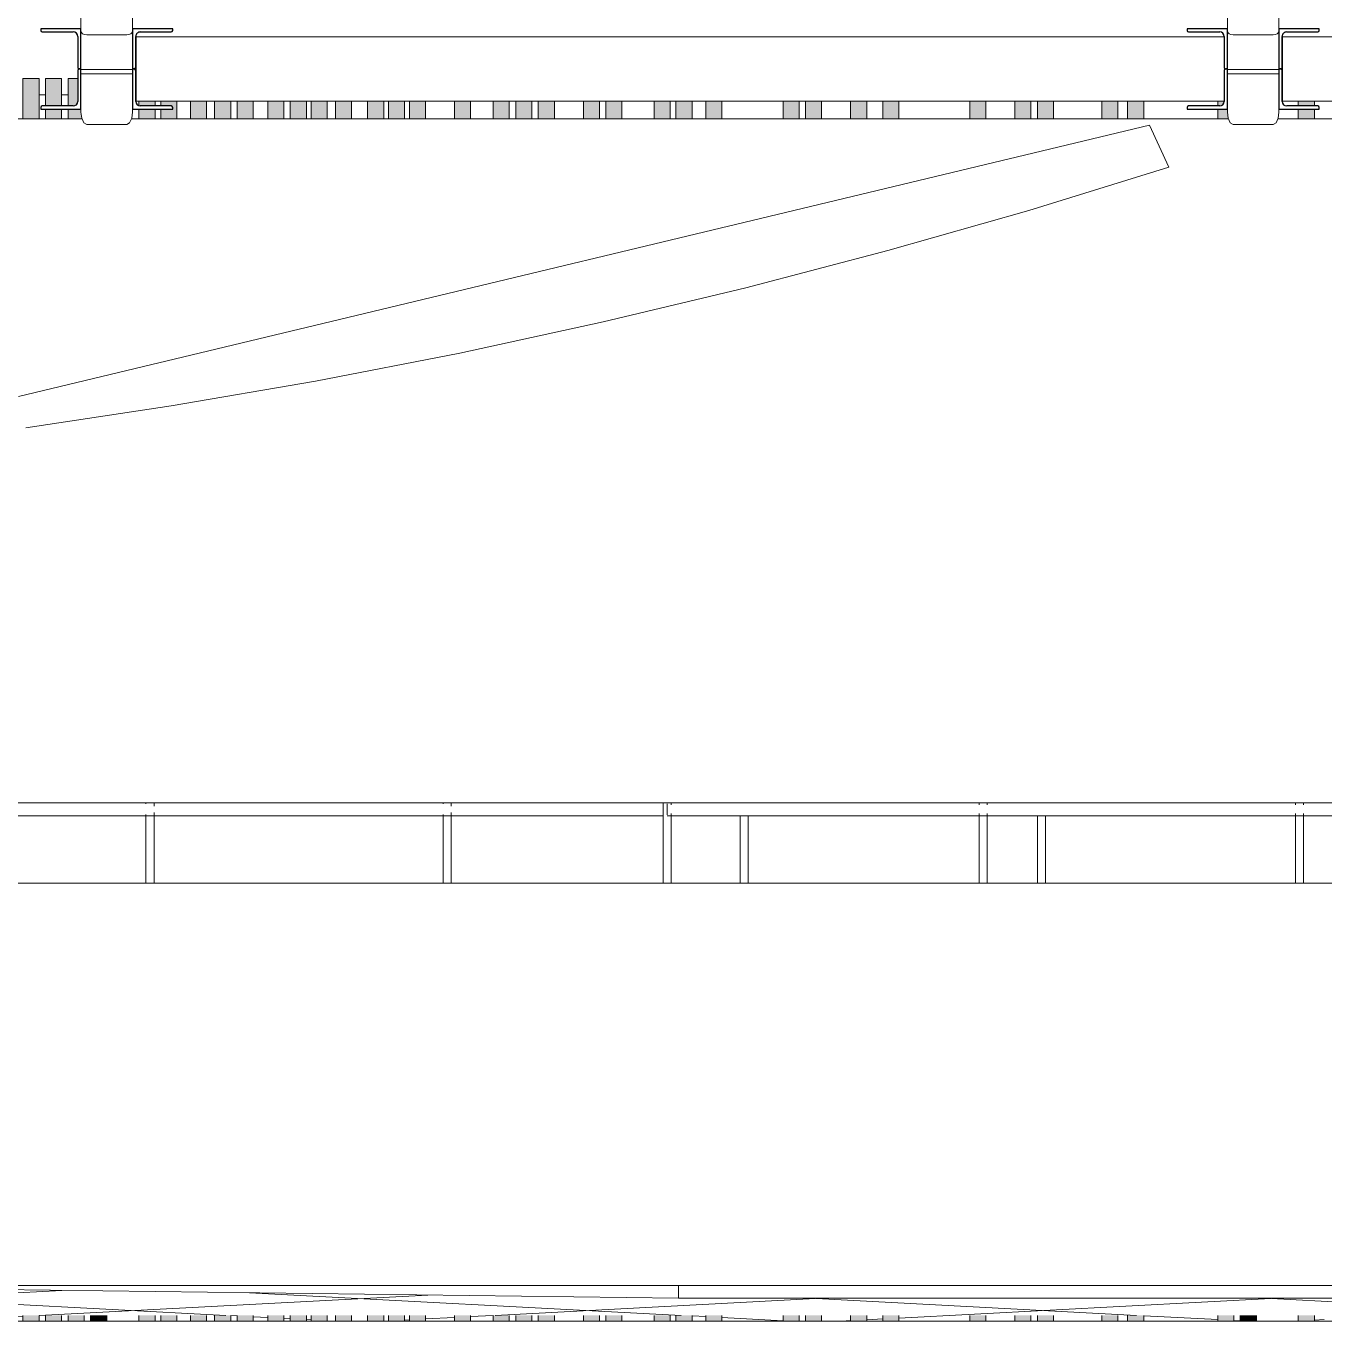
# Model space of a CAD drawing. Header units: millimetres. Extents: x 51154 to 151340, y -24069 to 30962.
# Drawn here: x 110481 to 114512, y 8440 to 12464 of the extents above; entities that cross this region are included whole.
import ezdxf

# ---------------------------------------------------------------- set-up
doc = ezdxf.new("R2010")
doc.units = ezdxf.units.MM
for name, color, linetype, lineweight in [('0-1', 7, 'Continuous', 5), ('0-2', 7, 'Continuous', 9), ('Балясины', 7, 'Continuous', 9), ('Каркас несущий', 7, 'Continuous', 9), ('Каркас несущий-1', 7, 'Continuous', 25), ('Мебель', 7, 'Continuous', 9), ('Оборудование', 7, 'Continuous', 9), ('Ограждение', 7, 'Continuous', 9), ('Перекрытия', 7, 'Continuous', 9), ('Поручни', 7, 'Continuous', 9), ('Потолки', 7, 'Continuous', 9), ('Стены', 7, 'Continuous', 9)]:
    doc.layers.add(name, color=color, linetype=linetype, lineweight=lineweight)
doc.layers.add('Оборудование-1', color=7, linetype='Continuous', lineweight=9, true_color=0xbe8b69)
doc.layers.add('Штриховка поверхностей-1', color=7, linetype='Continuous', lineweight=9, true_color=0x787878)

# ---------------------------------------------------------------- blocks, each defined once
blk = doc.blocks.new('Ламели - Ламели-V209-Разрез 1-1')
at = {"layer": 'Оборудование-1'}
h = blk.add_hatch(color=256, dxfattribs=at)
h.paths.add_polyline_path([(117671.6, 8440), (117721.6, 8440), (117721.6, 8457.7), (117671.6, 8457.7)], flags=0)
h.paths.add_polyline_path([(117671.6, 12175), (117721.6, 12175), (117721.6, 12205), (117671.6, 12205)], flags=0)
h.paths.add_polyline_path([(117671.6, 12215), (117721.6, 12215), (117721.6, 12230), (117671.6, 12230)], flags=0)
at = {"layer": 'Оборудование'}
for p, q in [((117671.6, 12215), (117671.6, 12230)), ((117721.6, 12215), (117721.6, 12230)), ((117671.6, 12175), (117671.6, 12205)), ((117721.6, 12175), (117721.6, 12205)), ((117671.6, 8440), (117671.6, 8457.7)), ((117721.6, 8440), (117721.6, 8457.7))]:
    blk.add_line(p, q, dxfattribs=at)
blk = doc.blocks.new('Ламели - Ламели-V210-Разрез 1-1')
at = {"layer": 'Оборудование-1'}
blk.add_hatch(color=256, dxfattribs=at).paths.add_polyline_path([(114301.6, 8440), (114301.6, 8457.7), (114251.6, 8457.7), (114251.6, 8440)], flags=0)
at = {"layer": 'Оборудование'}
for p, q in [((114251.6, 8440), (114251.6, 8457.7)), ((114301.6, 8440), (114301.6, 8457.7))]:
    blk.add_line(p, q, dxfattribs=at)
blk = doc.blocks.new('Ламели - Ламели-V207-Разрез 1-1')
at = {"layer": 'Оборудование-1'}
h = blk.add_hatch(color=256, dxfattribs=at)
h.paths.add_polyline_path([(118501.6, 8440), (118501.6, 8457.7), (118451.6, 8457.7), (118451.6, 8440)], flags=0)
h.paths.add_polyline_path([(118501.6, 12175), (118501.6, 12230), (118451.6, 12230), (118451.6, 12175)], flags=0)
at = {"layer": 'Оборудование'}
for p, q in [((118451.6, 12175), (118451.6, 12230)), ((118501.6, 12175), (118501.6, 12230)), ((118451.6, 8440), (118451.6, 8457.7)), ((118501.6, 8440), (118501.6, 8457.7))]:
    blk.add_line(p, q, dxfattribs=at)
blk = doc.blocks.new('Ламели - Ламели-V211-Разрез 1-1')
at = {"layer": 'Оборудование-1'}
h = blk.add_hatch(color=256, dxfattribs=at)
h.paths.add_polyline_path([(114181.6, 8440), (114231.6, 8440), (114231.6, 8457.7), (114181.6, 8457.7)], flags=0)
h.paths.add_polyline_path([(114201.6, 12175), (114214, 12176.9), (114211.6, 12205), (114181.6, 12205), (114181.6, 12175), (114197.5, 12175)], flags=0)
h.paths.add_polyline_path([(114187.6, 12215), (114197.5, 12219.1), (114201.6, 12230), (114181.6, 12229), (114181.6, 12215)], flags=0)
at = {"layer": 'Оборудование'}
for p, q in [((114181.6, 12215), (114181.6, 12230)), ((114181.6, 12175), (114181.6, 12205)), ((114181.6, 8440), (114181.6, 8457.7)), ((114231.6, 8440), (114231.6, 8457.7))]:
    blk.add_line(p, q, dxfattribs=at)
blk = doc.blocks.new('Ламели - Ламели-V213-Разрез 1-1')
at = {"layer": 'Оборудование-1'}
h = blk.add_hatch(color=256, dxfattribs=at)
h.paths.add_polyline_path([(110899.1, 8440), (110949.1, 8440), (110949.1, 8457.7), (110899.1, 8457.7)], flags=0)
h.paths.add_polyline_path([(110949.1, 12175), (110949.1, 12230), (110899.1, 12230), (110899.1, 12215), (110932, 12215), (110936.6, 12210.4), (110936.6, 12205), (110899.1, 12205), (110899.1, 12175), (110936.6, 12175)], flags=0)
at = {"layer": 'Оборудование'}
for p, q in [((110899.1, 12215), (110899.1, 12230)), ((110949.1, 12175), (110949.1, 12230)), ((110899.1, 12175), (110899.1, 12205)), ((110899.1, 8440), (110899.1, 8457.7)), ((110949.1, 8440), (110949.1, 8457.7))]:
    blk.add_line(p, q, dxfattribs=at)
blk = doc.blocks.new('Ламели - Ламели-V214-Разрез 1-1')
at = {"layer": 'Оборудование-1'}
h = blk.add_hatch(color=256, dxfattribs=at)
h.paths.add_polyline_path([(110831.6, 8440), (110881.6, 8440), (110881.6, 8457.7), (110831.6, 8457.7)], flags=0)
h.paths.add_polyline_path([(110831.6, 12175), (110881.6, 12175), (110881.6, 12205), (110831.6, 12205)], flags=0)
h.paths.add_polyline_path([(110881.6, 12215), (110881.6, 12230), (110831.6, 12230), (110831.6, 12216.7), (110835.6, 12215)], flags=0)
at = {"layer": 'Оборудование'}
for p, q in [((110831.6, 12216.7), (110831.6, 12230)), ((110881.6, 12215), (110881.6, 12230)), ((110831.6, 12175), (110831.6, 12205)), ((110881.6, 12175), (110881.6, 12205)), ((110831.6, 8440), (110831.6, 8457.7)), ((110881.6, 8440), (110881.6, 8457.7))]:
    blk.add_line(p, q, dxfattribs=at)
blk = doc.blocks.new('Ламели - Ламели-V215-Разрез 1-1')
at = {"layer": 'Оборудование-1'}
h = blk.add_hatch(color=256, dxfattribs=at)
h.paths.add_polyline_path([(110611.6, 8440), (110661.6, 8440), (110661.6, 8457.7), (110611.6, 8457.7)], flags=0)
h.paths.add_polyline_path([(110651.6, 12175), (110654, 12176.9), (110651.6, 12205), (110611.6, 12205), (110611.6, 12175)], flags=0)
h.paths.add_polyline_path([(110611.6, 12215), (110627.6, 12215), (110637.5, 12219.1), (110641.6, 12229), (110641.6, 12300), (110611.6, 12300), (110611.6, 12219.1)], flags=0)
at = {"layer": 'Оборудование'}
for p, q in [((110611.6, 12300), (110641.6, 12300)), ((110611.6, 12215), (110611.6, 12300)), ((110611.6, 12175), (110611.6, 12205)), ((110611.6, 8440), (110611.6, 8457.7)), ((110661.6, 8440), (110661.6, 8457.7))]:
    blk.add_line(p, q, dxfattribs=at)
blk = doc.blocks.new('Ламели - Ламели-V216-Разрез 1-1')
at = {"layer": 'Оборудование-1'}
h = blk.add_hatch(color=256, dxfattribs=at)
h.paths.add_polyline_path([(110541.6, 8440), (110591.6, 8440), (110591.6, 8457.7), (110541.6, 8457.7)], flags=0)
h.paths.add_polyline_path([(110541.6, 12175), (110591.6, 12175), (110591.6, 12205), (110541.6, 12205)], flags=0)
h.paths.add_polyline_path([(110541.6, 12215), (110591.6, 12215), (110591.6, 12300), (110541.6, 12300), (110541.6, 12236.5)], flags=0)
at = {"layer": 'Оборудование'}
for p, q in [((110541.6, 12300), (110591.6, 12300)), ((110541.6, 12215), (110541.6, 12300)), ((110591.6, 12215), (110591.6, 12300)), ((110541.6, 12175), (110541.6, 12205)), ((110591.6, 12175), (110591.6, 12205)), ((110541.6, 8440), (110541.6, 8457.7)), ((110591.6, 8440), (110591.6, 8457.7))]:
    blk.add_line(p, q, dxfattribs=at)
blk = doc.blocks.new('Ламели - Ламели-V217-Разрез 1-1')
at = {"layer": 'Оборудование-1'}
h = blk.add_hatch(color=256, dxfattribs=at)
h.paths.add_polyline_path([(110471.6, 8440), (110521.6, 8440), (110521.6, 8457.7), (110471.6, 8457.7)], flags=0)
h.paths.add_polyline_path([(110521.6, 12175), (110521.6, 12300), (110471.6, 12300), (110471.6, 12175)], flags=0)
at = {"layer": 'Оборудование'}
for p, q in [((110471.6, 12300), (110521.6, 12300)), ((110471.6, 12175), (110471.6, 12300)), ((110521.6, 12175), (110521.6, 12300)), ((110471.6, 8440), (110471.6, 8457.7)), ((110521.6, 8440), (110521.6, 8457.7))]:
    blk.add_line(p, q, dxfattribs=at)
blk = doc.blocks.new('510HO_ламели зала_rvt-1-Разрез 1-1')
at = {"layer": '0-2'}
for name, p in [('Ламели - Ламели-V217-Разрез 1-1', (0, 0)), ('Ламели - Ламели-V216-Разрез 1-1', (0, 0)), ('Ламели - Ламели-V215-Разрез 1-1', (0, 0)), ('Ламели - Ламели-V214-Разрез 1-1', (0, 0)), ('Ламели - Ламели-V213-Разрез 1-1', (0, 0)), ('Ламели - Ламели-V207-Разрез 1-1', (-7460, 0)), ('Ламели - Ламели-V207-Разрез 1-1', (-7385, 0)), ('Ламели - Ламели-V207-Разрез 1-1', (-7315, 0)), ('Ламели - Ламели-V207-Разрез 1-1', (-7220, 0)), ('Ламели - Ламели-V207-Разрез 1-1', (-7150, 0)), ('Ламели - Ламели-V207-Разрез 1-1', (-7085, 0)), ('Ламели - Ламели-V207-Разрез 1-1', (-7010, 0)), ('Ламели - Ламели-V207-Разрез 1-1', (-6910, 0)), ('Ламели - Ламели-V207-Разрез 1-1', (-6845, 0)), ('Ламели - Ламели-V207-Разрез 1-1', (-6780, 0)), ('Ламели - Ламели-V207-Разрез 1-1', (-6640, 0)), ('Ламели - Ламели-V207-Разрез 1-1', (-6520, 0)), ('Ламели - Ламели-V207-Разрез 1-1', (-6450, 0)), ('Ламели - Ламели-V207-Разрез 1-1', (-6380, 0)), ('Ламели - Ламели-V207-Разрез 1-1', (-6240, 0)), ('Ламели - Ламели-V207-Разрез 1-1', (-6170, 0)), ('Ламели - Ламели-V207-Разрез 1-1', (-6020, 0)), ('Ламели - Ламели-V207-Разрез 1-1', (-5952.5, 0)), ('Ламели - Ламели-V207-Разрез 1-1', (-5860, 0)), ('Ламели - Ламели-V207-Разрез 1-1', (-5620, 0)), ('Ламели - Ламели-V207-Разрез 1-1', (-5550, 0)), ('Ламели - Ламели-V207-Разрез 1-1', (-5410, 0)), ('Ламели - Ламели-V207-Разрез 1-1', (-5310, 0)), ('Ламели - Ламели-V207-Разрез 1-1', (-5040, 0)), ('Ламели - Ламели-V207-Разрез 1-1', (-4900, 0)), ('Ламели - Ламели-V207-Разрез 1-1', (-4830, 0)), ('Ламели - Ламели-V207-Разрез 1-1', (-4630, 0)), ('Ламели - Ламели-V207-Разрез 1-1', (-4550, 0)), ('Ламели - Ламели-V211-Разрез 1-1', (0, 0)), ('Ламели - Ламели-V209-Разрез 1-1', (-3240, 0)), ('Ламели - Ламели-V210-Разрез 1-1', (-3570, 0)), ('Ламели - Ламели-V210-Разрез 1-1', (0, 0))]:
    blk.add_blockref(name, p, dxfattribs=at)
blk = doc.blocks.new('Уголки стальные горячекатанные равнополочные ГОСТ 8509-93 - L125x10-500846-Разрез 1-1')
at = {"layer": 'Каркас несущий-1'}
for p, q in [((110641.6, 12325.4), (110641.6, 12229)), ((110651.6, 12330), (110646.2, 12330)), ((110651.6, 12205), (110651.6, 12330)), ((110627.6, 12215), (110531.2, 12215)), ((110526.6, 12210.4), (110526.6, 12205)), ((110526.6, 12205), (110651.6, 12205))]:
    blk.add_line(p, q, dxfattribs=at)
for centre, radius, start, end in [((110646.2, 12325.4), 4.6, 90, 180), ((110531.2, 12210.4), 4.6, 90, 180), ((110627.6, 12229), 14, 270, 0)]:
    blk.add_arc(centre, radius, start, end, dxfattribs=at)
blk = doc.blocks.new('Уголки стальные горячекатанные равнополочные ГОСТ 8509-93 - L125x10-500821-Разрез 1-1')
at = {"layer": 'Каркас несущий-1'}
for p, q in [((110817, 12330), (110811.6, 12330)), ((110811.6, 12330), (110811.6, 12205)), ((110821.6, 12229), (110821.6, 12325.4)), ((110932, 12215), (110835.6, 12215)), ((110811.6, 12205), (110936.6, 12205)), ((110936.6, 12205), (110936.6, 12210.4))]:
    blk.add_line(p, q, dxfattribs=at)
for centre, radius, start, end in [((110817, 12325.4), 4.6, 0, 90), ((110835.6, 12229), 14, 180, 270), ((110932, 12210.4), 4.6, 0, 90)]:
    blk.add_arc(centre, radius, start, end, dxfattribs=at)
blk = doc.blocks.new('Профили стальные гнутые замкнутые сварные квадратные ГОСТ  30245-2003 - 160x120x8-513629-Разрез 1-1')
at = {"layer": 'Каркас несущий'}
for p, q in [((110651.6, 13277), (110651.6, 12448)), ((110811.6, 12448), (110811.6, 13277)), ((110793.6, 12435.9), (110669.6, 12435.9))]:
    blk.add_line(p, q, dxfattribs=at)
for centre, start_param, end_param in [((110669.6, 12448), 3.141593, 4.712389), ((110793.6, 12448), 4.712389, 6.283185)]:
    blk.add_ellipse(centre, major_axis=(18, 0), ratio=0.672673, start_param=start_param, end_param=end_param, dxfattribs=at)
at = {"layer": 'Каркас несущий-1'}
for p, q in [((110793.6, 13428.6), (110669.6, 13428.6)), ((110651.6, 13401.8), (110651.6, 13277)), ((110659.6, 13277), (110659.6, 13401.8)), ((110669.6, 13416.7), (110793.6, 13416.7)), ((110803.6, 13401.8), (110803.6, 13277)), ((110811.6, 13277), (110811.6, 13401.8)), ((110793.6, 13262.1), (110669.6, 13262.1)), ((110669.6, 13250.2), (110793.6, 13250.2))]:
    blk.add_line(p, q, dxfattribs=at)
at = {"layer": 'Каркас несущий-1', "flags": 128}
for points in [[(110669.6, 13428.6), (110666.1, 13428.1), (110662.7, 13426.6), (110659.6, 13424.1), (110656.9, 13420.8), (110654.7, 13416.7), (110653, 13412.1), (110652, 13407.1), (110651.6, 13401.8)], [(110811.6, 13401.8), (110811.3, 13407.1), (110810.3, 13412.1), (110808.6, 13416.7), (110806.4, 13420.8), (110803.6, 13424.1), (110800.5, 13426.6), (110797.1, 13428.1), (110793.6, 13428.6)], [(110659.6, 13401.8), (110659.8, 13404.7), (110660.4, 13407.5), (110661.3, 13410.1), (110662.6, 13412.4), (110664.1, 13414.2), (110665.8, 13415.6), (110667.7, 13416.4), (110669.6, 13416.7)], [(110793.6, 13416.7), (110795.6, 13416.4), (110797.5, 13415.6), (110799.2, 13414.2), (110800.7, 13412.4), (110801.9, 13410.1), (110802.9, 13407.5), (110803.4, 13404.7), (110803.6, 13401.8)], [(110651.6, 13277), (110652, 13271.7), (110653, 13266.7), (110654.7, 13262.1), (110656.9, 13258), (110659.6, 13254.7), (110662.7, 13252.2), (110666.1, 13250.7), (110669.6, 13250.2)], [(110669.6, 13262.1), (110667.7, 13262.4), (110665.8, 13263.2), (110664.1, 13264.6), (110662.6, 13266.5), (110661.3, 13268.7), (110660.4, 13271.3), (110659.8, 13274.1), (110659.6, 13277)], [(110803.6, 13277), (110803.4, 13274.1), (110802.9, 13271.3), (110801.9, 13268.7), (110800.7, 13266.5), (110799.2, 13264.6), (110797.5, 13263.2), (110795.6, 13262.4), (110793.6, 13262.1)], [(110793.6, 13250.2), (110797.1, 13250.7), (110800.5, 13252.2), (110803.6, 13254.7), (110806.4, 13258), (110808.6, 13262.1), (110810.3, 13266.7), (110811.3, 13271.7), (110811.6, 13277)]]:
    blk.add_lwpolyline(points, dxfattribs=at)
blk = doc.blocks.new('Швеллеры стальные горячекатанные ГОСТ 8240-97_П_ - 20П-524890-Разрез 1-1')
at = {"layer": 'Каркас несущий'}
for p, q in [((110822.9, 12230), (110822.9, 12430)), ((110822.9, 12430), (114201.7, 12430)), ((110822.9, 12426.5), (110822.9, 12422.6)), ((110822.9, 12421), (110822.9, 12411.5)), ((110822.9, 12248.5), (110822.9, 12239)), ((110822.9, 12236.6), (110822.9, 12233.5)), ((114201.7, 12230), (110822.9, 12230))]:
    blk.add_line(p, q, dxfattribs=at)
blk = doc.blocks.new('Базовая стена _ ОС20 - обшивка балкона _мин_вата_фанера 10мм _сталь - ___-6277397-Разрез 1-1')
at = {"layer": 'Стены'}
for p, q in [((105426.7, 9800), (112521.2, 9800)), ((112521.2, 8550), (105426.7, 8550))]:
    blk.add_line(p, q, dxfattribs=at)
blk = doc.blocks.new('Базовая стена _ Внутренние - обшивка ложи А - ___-6287467-Разрез 1-1')
at = {"layer": 'Стены'}
for p, q in [((112395.4, 9800), (120371.6, 9800)), ((120371.6, 8550), (112395.4, 8550))]:
    blk.add_line(p, q, dxfattribs=at)
blk = doc.blocks.new('Ограждение - 25 мм-V194-Разрез 1-1')
at = {"layer": 'Балясины'}
for p, q in [((110853.5, 10050.2), (110853.5, 10047)), ((110869, 10050.2), (110863, 10050.2)), ((110863, 10050.2), (110869, 10050.2)), ((110878.5, 10040), (110878.5, 10050.2)), ((110853.5, 10013.6), (110853.5, 9800)), ((110878.5, 9800), (110878.5, 10020)), ((110853.9, 9800), (110869, 9800)), ((110863, 9800), (110854, 9800)), ((110878.1, 9800), (110863, 9800)), ((110869, 9800), (110878, 9800))]:
    blk.add_line(p, q, dxfattribs=at)
blk = doc.blocks.new('Ограждение - 25 мм-V195-Разрез 1-1')
at = {"layer": 'Балясины'}
for p, q in [((111776.1, 10050.2), (111776.1, 10047)), ((111791.6, 10050.2), (111785.7, 10050.2)), ((111785.7, 10050.2), (111791.6, 10050.2)), ((111801.1, 10039.9), (111801.1, 10050.2)), ((111776.1, 10013.6), (111776.1, 9800)), ((111801.1, 9800), (111801.1, 10020.1)), ((111776.5, 9800), (111791.6, 9800)), ((111785.7, 9800), (111776.6, 9800)), ((111800.8, 9800), (111785.7, 9800)), ((111791.6, 9800), (111800.6, 9800))]:
    blk.add_line(p, q, dxfattribs=at)
blk = doc.blocks.new('Ограждение - 25 мм-V196-Разрез 1-1')
at = {"layer": 'Балясины'}
for p, q in [((112714.2, 10050.2), (112708.3, 10050.2)), ((112708.3, 10050.2), (112714.2, 10050.2)), ((112698.8, 10010), (112698.8, 9800)), ((112723.8, 9800), (112723.8, 10010)), ((112699.1, 9800), (112714.2, 9800)), ((112708.3, 9800), (112699.3, 9800)), ((112723.4, 9800), (112708.3, 9800)), ((112714.2, 9800), (112723.3, 9800))]:
    blk.add_line(p, q, dxfattribs=at)
blk = doc.blocks.new('Ограждение - 25mm-V199-Разрез 1-1')
at = {"layer": 'Балясины'}
for p, q in [((113646.4, 10050.2), (113621.4, 10050.2)), ((113623.1, 10050.2), (113644.7, 10050.2)), ((113621.4, 10009.7), (113621.4, 9800)), ((113646.4, 9800), (113646.4, 10010)), ((113623.1, 9800), (113644.7, 9800)), ((113644.7, 9800), (113623.1, 9800))]:
    blk.add_line(p, q, dxfattribs=at)
blk = doc.blocks.new('Ограждение - Ограждение-6395681-Разрез 1-1')
at = {"layer": 'Поручни'}
for p, q in [((112459.1, 10050), (105330.6, 10050)), ((105330.6, 10010), (112459.4, 10010))]:
    blk.add_line(p, q, dxfattribs=at)
for name in ['Ограждение - 25 мм-V194-Разрез 1-1', 'Ограждение - 25 мм-V195-Разрез 1-1', 'Ограждение - 25 мм-V196-Разрез 1-1', 'Ограждение - 25mm-V199-Разрез 1-1']:
    blk.add_blockref(name, (0, 0))
blk = doc.blocks.new('Ограждение - 25 мм-V201-Разрез 1-1')
at = {"layer": 'Балясины'}
for p, q in [((113441, 10050.2), (113441, 10043.3)), ((113453.5, 10050.2), (113441, 10050.2)), ((113442.7, 10050.2), (113453.5, 10050.2)), ((113453.5, 10050.2), (113464.3, 10050.2)), ((113466, 10050.2), (113453.5, 10050.2)), ((113466, 10043.3), (113466, 10050.2)), ((113441, 10016.8), (113441, 9800)), ((113466, 9800), (113466, 10016.8)), ((113441, 9800), (113453.5, 9800)), ((113453.5, 9800), (113442.7, 9800)), ((113453.5, 9800), (113466, 9800)), ((113464.3, 9800), (113453.5, 9800))]:
    blk.add_line(p, q, dxfattribs=at)
blk = doc.blocks.new('Ограждение - 25mm-V203-Разрез 1-1')
at = {"layer": 'Балясины'}
for p, q in [((112459.1, 10050.2), (112459.1, 9800)), ((112471.6, 10050.2), (112459.1, 10050.2)), ((112460.8, 10050.2), (112471.6, 10050.2)), ((112471.6, 10050.2), (112482.4, 10050.2)), ((112484.1, 10050.2), (112471.6, 10050.2)), ((112484.1, 10043.3), (112484.1, 10050.2)), ((112484.1, 9800), (112484.1, 10016.8)), ((112471.6, 9800), (112460.8, 9800)), ((112460.8, 9800), (112471.6, 9800)), ((112471.6, 9800), (112482.4, 9800)), ((112482.4, 9800), (112471.6, 9800))]:
    blk.add_line(p, q, dxfattribs=at)
blk = doc.blocks.new('Ограждение - Ограждение-6395890-Разрез 1-1')
at = {"layer": 'Поручни'}
for p, q in [((120329.6, 10050), (112471.6, 10050)), ((112471.6, 10030), (112471.6, 10047.3)), ((112471.6, 10047.3), (112471.6, 10030)), ((112471.6, 10030), (112471.6, 10012.7)), ((112471.6, 10012.7), (112471.6, 10030)), ((112471.6, 10010), (120329.6, 10010))]:
    blk.add_line(p, q, dxfattribs=at)
for name, p in [('Ограждение - 25mm-V203-Разрез 1-1', (0, 0)), ('Ограждение - 25 мм-V201-Разрез 1-1', (0, 0)), ('Ограждение - 25 мм-V201-Разрез 1-1', (981.9, 0))]:
    blk.add_blockref(name, p)
blk = doc.blocks.new('Рефлектор_2 - Рефлектор_2-6393335-Разрез 1-1')
at = {"layer": 'Мебель'}
for p, q in [((110457.5, 11312.6), (113969.3, 12155.4)), ((113969.3, 12155.4), (114030.1, 12025.2))]:
    blk.add_line(p, q, dxfattribs=at)
at = {"layer": 'Мебель', "flags": 128}
blk.add_lwpolyline([(114030.1, 12025.2), (113594.8, 11890.8), (113156.7, 11765.7), (112716, 11650.1), (112272.9, 11544), (111827.6, 11447.4), (111380.4, 11360.4), (110931.4, 11283), (110480.8, 11215.3)], dxfattribs=at)

msp = doc.modelspace()

# ---------------------------------------------------------------- hatches: boundary and pattern name
at = {"layer": 'Штриховка поверхностей-1'}
h = msp.add_hatch(dxfattribs=at)
h.set_pattern_fill('FP_19', color=256, style=0, pattern_type=2)
h.set_pattern_definition([(2.996, (99498.54, 9138.49), (-707.10664, 37.00578), []), (177.004, (99498.54, 9138.49), (-707.10664, -37.00578), [])])
h.paths.add_polyline_path([(108531.6, 8440), (108551.6, 8440), (108551.6, 8457.7), (108601.6, 8457.7), (108601.6, 8440), (108621.6, 8440), (108621.6, 8457.7), (108671.6, 8457.7), (108671.6, 8440), (108691.6, 8440), (108691.6, 8457.7), (108741.6, 8457.7), (108741.6, 8440), (108761.6, 8440), (108761.6, 8457.7), (108811.6, 8457.7), (108811.6, 8440), (108831.6, 8440), (108831.6, 8457.7), (108881.6, 8457.7), (108881.6, 8440), (108901.6, 8440), (108901.6, 8457.7), (108951.6, 8457.7), (108951.6, 8440), (108971.6, 8440), (108971.6, 8457.7), (109021.6, 8457.7), (109021.6, 8440), (109041.6, 8440), (109041.6, 8457.7), (109091.6, 8457.7), (109091.6, 8440), (109126.6, 8440), (109126.6, 8457.7), (109176.6, 8457.7), (109177.2, 8440), (109191.6, 8440), (109191.6, 8457.7), (109241.6, 8457.7), (109241.6, 8440), (109259.1, 8440), (109259.1, 8457.7), (109309.1, 8457.7), (109309.1, 8440), (109351.6, 8440), (109351.6, 8457.7), (109401.6, 8457.7), (109401.6, 8440), (109426.6, 8440), (109426.6, 8457.7), (109476.6, 8457.7), (109476.6, 8440), (109496.6, 8440), (109496.6, 8457.7), (109546.6, 8457.7), (109546.6, 8440), (109591.6, 8440), (109591.6, 8457.7), (109641.6, 8457.7), (109641.6, 8440), (109661.6, 8440), (109661.6, 8457.7), (109711.6, 8457.7), (109711.6, 8440), (109726.6, 8440), (109726.6, 8457.7), (109776.6, 8457.7), (109776.6, 8440), (109801.6, 8440), (109801.6, 8457.7), (109851.6, 8457.7), (109851.6, 8440), (109901.6, 8440), (109901.6, 8457.7), (109951.6, 8457.7), (109951.6, 8440), (109966.6, 8440), (109966.6, 8457.7), (110016.6, 8457.7), (110016.6, 8440), (110031.6, 8440), (110031.6, 8457.7), (110081.6, 8457.7), (110081.6, 8440), (110141.6, 8440), (110141.6, 8457.7), (110191.6, 8457.7), (110191.6, 8440), (110211.6, 8440), (110211.6, 8457.7), (110261.6, 8457.7), (110261.6, 8440), (110331.6, 8440), (110331.6, 8457.7), (110381.6, 8457.7), (110381.6, 8440), (110401.6, 8440), (110401.6, 8457.7), (110451.6, 8457.7), (110451.6, 8440), (110471.6, 8440), (110471.6, 8457.7), (110521.6, 8457.7), (110521.6, 8440), (110541.6, 8440), (110541.6, 8457.7), (110591.6, 8457.7), (110591.6, 8440), (110611.6, 8440), (110611.6, 8457.7), (110661.6, 8457.7), (110661.6, 8440), (110681.6, 8440), (110681.6, 8457.7), (110731.6, 8457.7), (110731.6, 8440), (110831.6, 8440), (110831.6, 8457.7), (110881.6, 8457.7), (110881.6, 8440), (110899.1, 8440), (110899.1, 8457.7), (110949.1, 8457.7), (110949.1, 8440), (110991.6, 8440), (110991.6, 8457.7), (111041.6, 8457.7), (111041.6, 8440), (111066.6, 8440), (111066.6, 8457.7), (111116.6, 8457.7), (111116.6, 8440), (111136.6, 8440), (111136.6, 8457.7), (111186.6, 8457.7), (111186.6, 8440), (111231.6, 8440), (111231.6, 8457.7), (111281.6, 8457.7), (111281.6, 8440), (111301.6, 8440), (111301.6, 8457.7), (111351.6, 8457.7), (111351.6, 8440), (111366.6, 8440), (111366.6, 8457.7), (111416.6, 8457.7), (111416.6, 8440), (111441.6, 8440), (111441.6, 8457.7), (111491.6, 8457.7), (111491.6, 8440), (111541.6, 8440), (111541.6, 8457.7), (111591.6, 8457.7), (111591.6, 8440), (111606.6, 8440), (111606.6, 8457.7), (111656.6, 8457.7), (111656.6, 8440), (111671.6, 8440), (111671.6, 8457.7), (111721.6, 8457.7), (111721.6, 8440), (111811.6, 8440), (111811.6, 8457.7), (111861.6, 8457.7), (111861.6, 8440), (111931.6, 8440), (111931.6, 8457.7), (111981.6, 8457.7), (111981.6, 8440), (112001.6, 8440), (112001.6, 8457.7), (112051.6, 8457.7), (112051.6, 8440), (112071.6, 8440), (112071.6, 8457.7), (112121.6, 8457.7), (112121.6, 8440), (112211.6, 8440), (112211.6, 8457.7), (112261.6, 8457.7), (112261.6, 8440), (112281.6, 8440), (112281.6, 8457.7), (112331.6, 8457.7), (112331.6, 8440), (112431.6, 8440), (112431.6, 8457.7), (112481.6, 8457.7), (112481.6, 8440), (112499.1, 8440), (112499.1, 8457.7), (112549.1, 8457.7), (112549.1, 8440), (112591.6, 8440), (112591.6, 8457.7), (112641.6, 8457.7), (112641.6, 8440), (112831.6, 8440), (112831.6, 8457.7), (112881.6, 8457.7), (112881.6, 8440), (112901.6, 8440), (112901.6, 8457.7), (112951.6, 8457.7), (112951.6, 8440), (113041.6, 8440), (113041.6, 8457.7), (113091.6, 8457.7), (113091.6, 8440), (113141.6, 8440), (113141.6, 8457.7), (113191.6, 8457.7), (113191.6, 8440), (113411.6, 8440), (113411.6, 8457.7), (113461.6, 8457.7), (113461.6, 8440), (113551.6, 8440), (113551.6, 8457.7), (113601.6, 8457.7), (113601.6, 8440), (113621.6, 8440), (113621.6, 8457.7), (113671.6, 8457.7), (113671.6, 8440), (113821.6, 8440), (113821.6, 8457.7), (113871.6, 8457.7), (113871.6, 8440), (113901.6, 8440), (113901.6, 8457.7), (113951.6, 8457.7), (113951.6, 8440), (114181.6, 8440), (114181.6, 8457.7), (114231.6, 8457.7), (114231.6, 8440), (114251.6, 8440), (114251.6, 8457.7), (114301.6, 8457.7), (114301.6, 8440), (114431.6, 8440), (114431.6, 8457.7), (114481.6, 8457.7), (114481.6, 8440), (114511.6, 8440), (114511.6, 8457.7), (114561.6, 8457.7), (114561.6, 8440), (114611.6, 8440), (114611.6, 8457.7), (114661.6, 8457.7), (114661.6, 8440), (114731.6, 8440), (114731.6, 8457.7), (114781.6, 8457.7), (114781.6, 8440), (114991.6, 8440), (114991.6, 8457.7), (115041.6, 8457.7), (115041.6, 8440), (115231.6, 8440), (115231.6, 8457.7), (115281.6, 8457.7), (115281.6, 8440), (115351.6, 8440), (115351.6, 8457.7), (115401.6, 8457.7), (115401.6, 8440), (115731.6, 8440), (115731.6, 8457.7), (115781.6, 8457.7), (115781.6, 8440), (115821.6, 8440), (115821.6, 8457.7), (115871.6, 8457.7), (115871.6, 8440), (115991.6, 8440), (115991.6, 8457.7), (116041.6, 8457.7), (116041.6, 8440), (116371.6, 8440), (116371.6, 8457.7), (116421.6, 8457.7), (116421.6, 8440), (116511.6, 8440), (116511.6, 8457.7), (116561.6, 8457.7), (116561.6, 8440), (116731.6, 8440), (116731.6, 8457.7), (116781.6, 8457.7), (116781.6, 8440), (117171.6, 8440), (117171.6, 8457.7), (117221.6, 8457.7), (117221.6, 8440), (117671.6, 8440), (117671.6, 8457.7), (117721.6, 8457.7), (117721.6, 8440), (117931.6, 8440), (117931.6, 8457.7), (117981.6, 8457.7), (117981.6, 8440), (118081.6, 8440), (118081.6, 8457.7), (118131.6, 8457.7), (118131.6, 8440), (118451.6, 8440), (118451.6, 8457.7), (118501.6, 8456.2), (118501.6, 8440), (119171.6, 8440), (119171.6, 8457.7), (119221.6, 8457.6), (119221.6, 8440), (119566.6, 8440), (119566.6, 8457.6), (119616.6, 8457.4), (119616.6, 8440), (120278.2, 8440), (120278.2, 8457.4), (120281.6, 8457.7), (120281.6, 8510.8), (112506.7, 8510.8), (109443, 8550), (104670.6, 8550), (104662.4, 8573.6), (104481.6, 8573.6), (104481.6, 8440), (104561.6, 8440.7), (104561.6, 8457.7), (104611.6, 8457.7), (104611.6, 8440), (104631.6, 8441.3), (104631.6, 8457.7), (104681.6, 8457.7), (104681.6, 8440), (104701.6, 8441.9), (104701.6, 8457.7), (104751.6, 8457.7), (104751.6, 8440), (104771.6, 8440), (104771.6, 8457.7), (104821.6, 8457.7), (104821.6, 8440), (104841.6, 8440), (104841.6, 8457.7), (104891.6, 8457.7), (104891.6, 8440), (104911.6, 8440), (104911.6, 8457.7), (104961.6, 8457.7), (104961.6, 8440), (104981.6, 8440), (104981.6, 8457.7), (105031.6, 8457.7), (105031.6, 8440), (105051.6, 8440), (105051.6, 8457.7), (105101.6, 8457.7), (105101.6, 8440), (105121.6, 8440), (105121.6, 8457.7), (105171.6, 8457.7), (105171.6, 8440), (105191.6, 8440), (105191.6, 8457.7), (105241.6, 8457.7), (105241.6, 8440), (105261.6, 8440), (105261.6, 8457.7), (105311.6, 8457.7), (105311.6, 8440), (105331.6, 8440), (105331.6, 8457.7), (105381.6, 8457.7), (105381.6, 8440), (105401.6, 8440), (105401.6, 8457.7), (105451.6, 8457.7), (105451.6, 8440), (105471.6, 8440), (105471.6, 8457.7), (105521.6, 8457.7), (105521.6, 8440), (105541.6, 8440), (105541.6, 8457.7), (105591.6, 8457.7), (105591.6, 8440), (105611.6, 8440), (105611.6, 8457.7), (105661.6, 8457.7), (105661.6, 8440), (105681.6, 8440), (105681.6, 8457.7), (105731.6, 8457.7), (105731.6, 8440), (105751.6, 8440), (105751.6, 8457.7), (105801.6, 8457.7), (105801.6, 8440), (105821.6, 8440), (105821.6, 8457.7), (105871.6, 8457.7), (105871.6, 8440), (105891.6, 8440), (105891.6, 8457.7), (105941.6, 8457.7), (105941.6, 8440), (105961.6, 8440), (105961.6, 8457.7), (106011.6, 8457.7), (106011.6, 8440), (106031.6, 8440), (106031.6, 8457.7), (106081.6, 8457.7), (106081.6, 8440), (106101.6, 8440), (106101.6, 8457.7), (106151.6, 8457.7), (106151.6, 8440), (106171.6, 8440), (106171.6, 8457.7), (106221.6, 8455.3), (106221.6, 8440), (106241.6, 8440), (106241.6, 8457.7), (106291.6, 8456), (106291.6, 8440), (106311.6, 8440), (106311.6, 8457.7), (106361.6, 8456.6), (106361.6, 8440), (106381.6, 8440), (106381.6, 8457.7), (106431.6, 8457.2), (106431.6, 8440), (106451.6, 8440), (106451.6, 8457.7), (106501.6, 8457.7), (106501.6, 8440), (106521.6, 8440), (106521.6, 8457.7), (106571.6, 8457.7), (106571.6, 8440), (106591.6, 8440), (106591.6, 8457.7), (106641.6, 8457.7), (106641.6, 8440), (106661.6, 8440), (106661.6, 8457.7), (106711.6, 8457.7), (106711.6, 8440), (106731.6, 8440), (106731.6, 8457.7), (106781.6, 8457.7), (106781.6, 8440), (106801.6, 8440), (106801.6, 8457.7), (106851.6, 8457.7), (106851.6, 8440), (106871.6, 8440), (106871.6, 8457.7), (106921.6, 8457.7), (106921.6, 8440), (106941.6, 8440), (106941.6, 8457.7), (106991.6, 8457.7), (106991.6, 8440), (107011.6, 8440), (107011.6, 8457.7), (107061.6, 8457.7), (107061.6, 8440), (107081.6, 8440), (107081.6, 8457.7), (107131.6, 8457.7), (107131.6, 8440), (107151.6, 8440), (107151.6, 8457.7), (107201.6, 8457.7), (107201.6, 8440), (107221.6, 8440), (107221.6, 8457.7), (107271.6, 8457.7), (107271.6, 8440), (107291.6, 8440), (107291.6, 8457.7), (107341.6, 8457.7), (107341.6, 8440), (107361.6, 8440), (107361.6, 8457.7), (107411.6, 8457.7), (107411.6, 8440), (107431.6, 8440), (107431.6, 8457.7), (107481.6, 8457.7), (107481.6, 8440), (107501.6, 8440), (107501.6, 8457.7), (107551.6, 8457.7), (107551.6, 8440), (107571.6, 8440), (107571.6, 8457.7), (107621.6, 8457.7), (107621.6, 8440), (107641.6, 8440), (107641.6, 8457.7), (107691.6, 8457.7), (107691.6, 8440), (107711.6, 8440), (107711.6, 8457.7), (107761.6, 8457.7), (107761.6, 8440), (107781.6, 8440), (107781.6, 8457.7), (107831.6, 8457.7), (107831.6, 8440), (107851.6, 8440), (107851.6, 8457.7), (107901.6, 8457.7), (107901.6, 8440), (107921.6, 8440), (107921.6, 8457.7), (107971.6, 8457.7), (107971.6, 8440), (107991.6, 8440), (107991.6, 8457.7), (108041.6, 8457.7), (108041.6, 8440), (108061.6, 8440), (108061.6, 8457.7), (108111.6, 8457.7), (108111.6, 8440), (108201.6, 8440), (108201.6, 8457.7), (108251.6, 8457.7), (108251.6, 8440), (108271.6, 8440), (108271.6, 8457.7), (108321.6, 8457.7), (108321.6, 8440), (108341.6, 8440), (108341.6, 8457.7), (108391.6, 8457.7), (108391.6, 8440), (108411.6, 8440), (108411.6, 8457.7), (108461.6, 8457.7), (108461.6, 8440), (108481.6, 8440), (108481.6, 8457.7), (108531.6, 8457.7)], flags=0)

# ---------------------------------------------------------------- linework, layer by layer
at = {"layer": 'Каркас несущий'}
for p, q in [((110651.6, 15631.2), (110651.6, 12196.3)), ((110651.6, 15630), (110651.6, 12314.9)), ((110651.6, 15599.6), (110651.6, 12328.8)), ((110811.6, 12196.3), (110811.6, 15631.2)), ((110811.6, 12314.9), (110811.6, 15630)), ((110811.6, 12328.8), (110811.6, 15599.6)), ((114211.6, 15631.2), (114211.6, 12196.3)), ((114211.6, 15630), (114211.6, 12314.9)), ((114211.6, 15599.6), (114211.6, 12328.8)), ((114371.6, 12196.3), (114371.6, 15631.2)), ((114371.6, 12314.9), (114371.6, 15630)), ((114371.6, 12328.8), (114371.6, 15599.6)), ((110651.6, 12196.3), (110651.6, 12463.7)), ((110651.6, 12463.7), (110651.6, 12196.3)), ((110811.6, 12463.7), (110811.6, 12196.3)), ((110811.6, 12196.3), (110811.6, 12463.7)), ((114211.6, 12196.3), (114211.6, 12463.7)), ((114211.6, 12463.7), (114211.6, 12196.3)), ((114371.6, 12463.7), (114371.6, 12196.3)), ((114371.6, 12196.3), (114371.6, 12463.7)), ((110669.6, 12328.8), (110651.6, 12328.8)), ((110669.6, 12314.9), (110651.6, 12314.9)), ((110654, 12328.8), (110669.6, 12328.8)), ((110654, 12314.9), (110669.6, 12314.9)), ((110669.6, 12314.9), (110661.1, 12314.9)), ((110661.1, 12314.9), (110669.6, 12314.9)), ((110669.6, 12328.8), (110664.6, 12328.8)), ((110664.6, 12328.8), (110669.6, 12328.8)), ((110793.6, 12328.8), (110669.6, 12328.8)), ((110793.6, 12328.8), (110669.6, 12328.8)), ((110793.6, 12314.9), (110669.6, 12314.9)), ((110793.6, 12314.9), (110669.6, 12314.9)), ((110793.6, 12328.8), (110798.6, 12328.8)), ((110798.6, 12328.8), (110793.6, 12328.8)), ((110793.6, 12328.8), (110809.2, 12328.8)), ((110811.6, 12328.8), (110793.6, 12328.8)), ((110802.1, 12314.9), (110793.6, 12314.9)), ((110793.6, 12314.9), (110802.1, 12314.9)), ((110811.6, 12314.9), (110793.6, 12314.9)), ((110793.6, 12314.9), (110809.2, 12314.9)), ((114229.6, 12328.8), (114211.6, 12328.8)), ((114229.6, 12314.9), (114211.6, 12314.9)), ((114214, 12328.8), (114229.6, 12328.8)), ((114214, 12314.9), (114229.6, 12314.9)), ((114229.6, 12314.9), (114221.1, 12314.9)), ((114221.1, 12314.9), (114229.6, 12314.9)), ((114229.6, 12328.8), (114224.6, 12328.8)), ((114224.6, 12328.8), (114229.6, 12328.8)), ((114353.6, 12328.8), (114229.6, 12328.8)), ((114353.6, 12328.8), (114229.6, 12328.8)), ((114353.6, 12314.9), (114229.6, 12314.9)), ((114353.6, 12314.9), (114229.6, 12314.9)), ((114353.6, 12328.8), (114358.6, 12328.8)), ((114358.6, 12328.8), (114353.6, 12328.8)), ((114353.6, 12328.8), (114369.2, 12328.8)), ((114371.6, 12328.8), (114353.6, 12328.8)), ((114362.1, 12314.9), (114353.6, 12314.9)), ((114353.6, 12314.9), (114362.1, 12314.9)), ((114371.6, 12314.9), (114353.6, 12314.9)), ((114353.6, 12314.9), (114369.2, 12314.9)), ((110793.6, 12157.5), (110669.6, 12157.5)), ((110669.6, 12157.5), (110793.6, 12157.5)), ((114353.6, 12157.5), (114229.6, 12157.5)), ((114229.6, 12157.5), (114353.6, 12157.5))]:
    msp.add_line(p, q, dxfattribs=at)
at = {"layer": 'Каркас несущий', "flags": 128}
for points in [[(110669.6, 12157.5), (110660.6, 12162.7), (110654, 12176.9), (110651.6, 12196.3)], [(110651.6, 12196.3), (110654, 12176.9), (110660.6, 12162.7), (110669.6, 12157.5)], [(110811.6, 12196.3), (110809.2, 12176.9), (110802.6, 12162.7), (110793.6, 12157.5)], [(110793.6, 12157.5), (110802.6, 12162.7), (110809.2, 12176.9), (110811.6, 12196.3)], [(114229.6, 12157.5), (114220.6, 12162.7), (114214, 12176.9), (114211.6, 12196.3)], [(114211.6, 12196.3), (114214, 12176.9), (114220.6, 12162.7), (114229.6, 12157.5)], [(114371.6, 12196.3), (114369.2, 12176.9), (114362.6, 12162.7), (114353.6, 12157.5)], [(114353.6, 12157.5), (114362.6, 12162.7), (114369.2, 12176.9), (114371.6, 12196.3)]]:
    msp.add_lwpolyline(points, dxfattribs=at)
at = {"layer": 'Перекрытия'}
for p, q in [((110541.6, 12250), (110521.6, 12250)), ((110541.6, 12250), (110521.6, 12250)), ((110521.6, 12250), (110541.6, 12250)), ((110521.6, 12250), (110541.6, 12250)), ((110521.6, 12250), (110541.6, 12250)), ((110521.6, 12250), (110541.6, 12250)), ((110611.6, 12250), (110591.6, 12250)), ((110611.6, 12250), (110591.6, 12250)), ((110591.6, 12250), (110611.6, 12250)), ((110591.6, 12250), (110611.6, 12250)), ((110591.6, 12250), (110611.6, 12250)), ((110591.6, 12250), (110611.6, 12250))]:
    msp.add_line(p, q, dxfattribs=at)
at = {"layer": 'Потолки'}
for p, q in [((112506.7, 8510.8), (109443, 8550)), ((112506.7, 8510.8), (112506.7, 8550)), ((120281.6, 8510.8), (112506.7, 8510.8)), ((110521.6, 8440), (110541.6, 8440)), ((110591.6, 8440), (110611.6, 8440)), ((110661.6, 8440), (110681.6, 8440)), ((110731.6, 8440), (110831.6, 8440)), ((110881.6, 8440), (110899.1, 8440)), ((110949.1, 8440), (110991.6, 8440)), ((111041.6, 8440), (111066.6, 8440)), ((111116.6, 8440), (111136.6, 8440)), ((111186.6, 8440), (111231.6, 8440)), ((111281.6, 8440), (111301.6, 8440)), ((111351.6, 8440), (111366.6, 8440)), ((111416.6, 8440), (111441.6, 8440)), ((111491.6, 8440), (111541.6, 8440)), ((111591.6, 8440), (111606.6, 8440)), ((111656.6, 8440), (111671.6, 8440)), ((111721.6, 8440), (111811.6, 8440)), ((111861.6, 8440), (111931.6, 8440)), ((111981.6, 8440), (112001.6, 8440)), ((112051.6, 8440), (112071.6, 8440)), ((112121.6, 8440), (112211.6, 8440)), ((112261.6, 8440), (112281.6, 8440)), ((112331.6, 8440), (112431.6, 8440)), ((112481.6, 8440), (112499.1, 8440)), ((112549.1, 8440), (112591.6, 8440)), ((112641.6, 8440), (112831.6, 8440)), ((112881.6, 8440), (112901.6, 8440)), ((112951.6, 8440), (113041.6, 8440)), ((113091.6, 8440), (113141.6, 8440)), ((113191.6, 8440), (113411.6, 8440)), ((113461.6, 8440), (113551.6, 8440)), ((113601.6, 8440), (113621.6, 8440)), ((113671.6, 8440), (113821.6, 8440)), ((113871.6, 8440), (113901.6, 8440)), ((113951.6, 8440), (114181.6, 8440)), ((114231.6, 8440), (114251.6, 8440)), ((114301.6, 8440), (114431.6, 8440)), ((114481.6, 8440), (114511.6, 8440))]:
    msp.add_line(p, q, dxfattribs=at)
at = {"layer": 'Стены'}
for p, q in [((110521.6, 12250), (110541.6, 12250)), ((110591.6, 12250), (110611.6, 12250)), ((110654.9, 12175), (110431.3, 12175)), ((114214.9, 12175), (110808.3, 12175)), ((117774.9, 12175), (114368.3, 12175)), ((112395.4, 9800), (105426.7, 9800)), ((120371.6, 9800), (112395.4, 9800)), ((105426.7, 8550), (112395.4, 8550)), ((112395.4, 8550), (120371.6, 8550)), ((120371.6, 8440), (104481.6, 8440))]:
    msp.add_line(p, q, dxfattribs=at)

# ---------------------------------------------------------------- block references
at = {"layer": '0-1'}
msp.add_blockref('510HO_ламели зала_rvt-1-Разрез 1-1', (0, 0), dxfattribs=at)
at = {"layer": 'Каркас несущий'}
for name, p in [('Профили стальные гнутые замкнутые сварные квадратные ГОСТ  30245-2003 - 160x120x8-513629-Разрез 1-1', (0, 0)), ('Профили стальные гнутые замкнутые сварные квадратные ГОСТ  30245-2003 - 160x120x8-513629-Разрез 1-1', (3560, 0)), ('Швеллеры стальные горячекатанные ГОСТ 8240-97_П_ - 20П-524890-Разрез 1-1', (0, 0)), ('Швеллеры стальные горячекатанные ГОСТ 8240-97_П_ - 20П-524890-Разрез 1-1', (3560, 0)), ('Уголки стальные горячекатанные равнополочные ГОСТ 8509-93 - L125x10-500846-Разрез 1-1', (0, 0)), ('Уголки стальные горячекатанные равнополочные ГОСТ 8509-93 - L125x10-500821-Разрез 1-1', (0, 0)), ('Уголки стальные горячекатанные равнополочные ГОСТ 8509-93 - L125x10-500846-Разрез 1-1', (3560, 0)), ('Уголки стальные горячекатанные равнополочные ГОСТ 8509-93 - L125x10-500821-Разрез 1-1', (3560, 0))]:
    msp.add_blockref(name, p, dxfattribs=at)
at = {"layer": 'Каркас несущий', "rotation": 180}
for name, p in [('Уголки стальные горячекатанные равнополочные ГОСТ 8509-93 - L125x10-500821-Разрез 1-1', (221463.2, 24660)), ('Уголки стальные горячекатанные равнополочные ГОСТ 8509-93 - L125x10-500846-Разрез 1-1', (221463.2, 24660)), ('Уголки стальные горячекатанные равнополочные ГОСТ 8509-93 - L125x10-500821-Разрез 1-1', (225023.2, 24660)), ('Уголки стальные горячекатанные равнополочные ГОСТ 8509-93 - L125x10-500846-Разрез 1-1', (225023.2, 24660))]:
    msp.add_blockref(name, p, dxfattribs=at)
at = {"layer": 'Мебель'}
msp.add_blockref('Рефлектор_2 - Рефлектор_2-6393335-Разрез 1-1', (0, 0), dxfattribs=at)
at = {"layer": 'Ограждение'}
for name in ['Ограждение - Ограждение-6395681-Разрез 1-1', 'Ограждение - Ограждение-6395890-Разрез 1-1']:
    msp.add_blockref(name, (0, 0), dxfattribs=at)
at = {"layer": 'Стены'}
for name in ['Базовая стена _ ОС20 - обшивка балкона _мин_вата_фанера 10мм _сталь - ___-6277397-Разрез 1-1', 'Базовая стена _ Внутренние - обшивка ложи А - ___-6287467-Разрез 1-1']:
    msp.add_blockref(name, (0, 0), dxfattribs=at)

doc.saveas('drawing.dxf')
